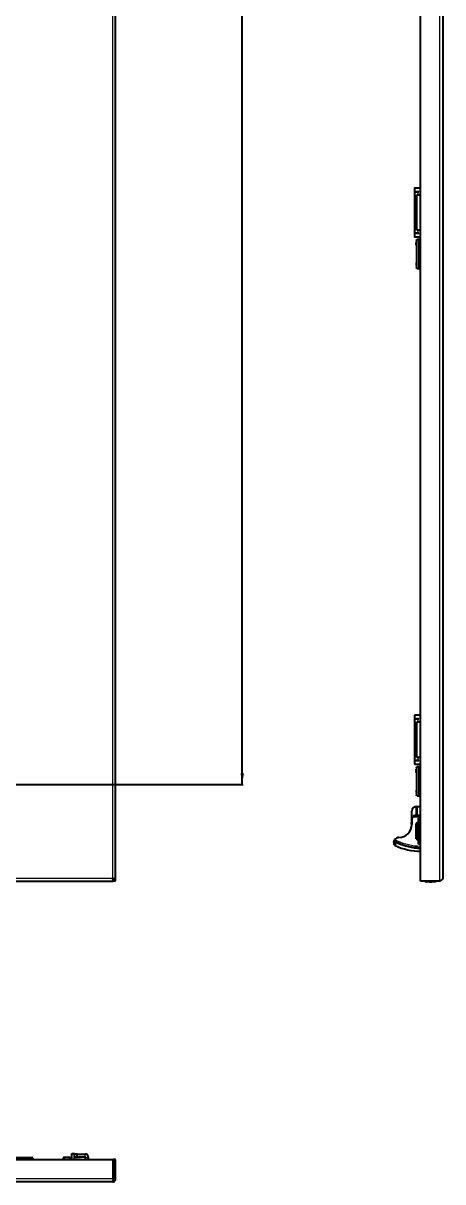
# Model space of a CAD drawing. Header units: millimetres. Extents: x -591 to 1706, y -1269 to 978.
# Drawn here: x 139 to 517, y -1249 to -205 of the extents above; entities that cross this region are included whole.
import ezdxf

# ---------------------------------------------------------------- set-up
doc = ezdxf.new("R2010")
doc.units = ezdxf.units.MM
doc.layers.add('FORMAT', color=7, linetype='Continuous')
doc.styles.add('SLDTEXTSTYLE0', font='TXT', dxfattribs={"width": 0.75})
doc.dimstyles.new('SLDDIMSTYLE0', dxfattribs={"dimtxt": 20, "dimasz": 10, "dimexe": 0, "dimexo": 0.0625, "dimgap": 5, "dimtad": 2, "dimdec": 1, "dimrnd": 1e-09, "dimzin": 12, "dimdsep": 46, "dimtxsty": 'SLDTEXTSTYLE0', "dimsah": 1, "dimcen": 0.09, "dimadec": 0, "dimazin": 3, "dimtfac": 1, "dimtofl": 0, "dimtmove": 0, "dimatfit": 3, "dimfxl": 0, "dimfrac": 2, "dimtolj": 1, "dimtzin": 12, "dimarcsym": 0})

# ---------------------------------------------------------------- blocks, each defined once
blk = doc.blocks.new('_D_3')
at = {"layer": 'FORMAT'}
for p, q in [((130.6, 690.4), (337.6, 690.4)), ((336.6, -890.6), (336.6, 690.4)), ((130.6, -890.6), (337.6, -890.6))]:
    blk.add_line(p, q, dxfattribs=at)
for points in [[(336.6, 690.4), (335.1, 680.4), (338.2, 680.4)], [(336.6, -890.6), (338.2, -880.6), (335.1, -880.6)]]:
    blk.add_solid(points, dxfattribs=at)
at = {"layer": 'FORMAT', "insert": (310.8, -129.7), "char_height": 20, "attachment_point": 1, "rotation": 90, "style": 'SLDTEXTSTYLE0'}
blk.add_mtext('1581', dxfattribs=at)

msp = doc.modelspace()

# ---------------------------------------------------------------- linework, layer by layer
at = {"color": 8, "linetype": 'Continuous', "lineweight": 18}
for p, q in [((220.01, -975.04), (220.01, 774.76)), ((514.67, -977.64), (514.67, 777.36)), ((495.22, -356.44), (495.22, -356.14)), ((495.22, -359.14), (495.22, -356.44)), ((496.77, -391.14), (496.77, -359.14)), ((495.22, -393.84), (495.22, -391.14)), ((495.22, -394.14), (495.22, -393.84)), ((495.67, -400.14), (497.27, -400.14)), ((495.67, -425.14), (495.67, -400.14)), ((497.27, -425.14), (495.67, -425.14)), ((495.22, -831.44), (495.22, -831.14)), ((495.22, -834.14), (495.22, -831.44)), ((496.77, -866.14), (496.77, -834.14)), ((495.22, -868.84), (495.22, -866.14)), ((495.22, -869.14), (495.22, -868.84)), ((495.67, -875.14), (497.27, -875.14)), ((495.67, -900.14), (495.67, -875.14)), ((497.27, -900.14), (495.67, -900.14)), ((489.27, -914.49), (489.27, -914.49)), ((493.27, -918.49), (493.27, -917.99)), ((493.27, -917.99), (493.3, -917.99)), ((493.3, -917.99), (493.3, -910.49)), ((493.3, -918.49), (493.3, -917.99)), ((493.3, -917.99), (494.26, -917.99)), ((494.26, -910.49), (494.26, -917.99)), ((494.26, -917.99), (497.27, -917.99)), ((497.27, -919.99), (490.15, -919.99)), ((495.27, -923.64), (496.27, -923.64)), ((496.27, -922.64), (496.27, -923.64)), ((496.27, -923.64), (496.27, -941.64)), ((497.27, -923.64), (496.27, -923.64)), ((473.94, -940.39), (476.14, -941.3)), ((495.27, -941.64), (496.27, -941.64)), ((496.27, -941.64), (497.27, -941.64)), ((496.27, -942.64), (496.27, -941.64)), ((-368.79, -975.04), (220.01, -975.04)), ((501.41, -977.77), (511.13, -977.77)), ((501.52, -977.89), (511.02, -977.89)), ((147.11, -1227.56), (143.11, -1227.56)), ((147.11, -1226.56), (147.11, -1227.56)), ((147.11, -1228.56), (147.11, -1227.56)), ((148.11, -1227.56), (147.11, -1227.56)), ((176.16, -1226.51), (176.16, -1228.56)), ((181.81, -1228.51), (181.81, -1228.56)), ((185.56, -1223.51), (183.06, -1223.51)), ((195.06, -1226.01), (195.06, -1223.51)), ((195.56, -1226.51), (198.06, -1226.51)), ((220.31, -1245.96), (-369.09, -1245.96))]:
    msp.add_line(p, q, dxfattribs=at)
at = {"color": 7, "linetype": 'Continuous', "lineweight": 25}
for p, q in [((222.61, -977.64), (222.61, 777.36)), ((497.27, -977.64), (497.27, 777.36)), ((517.27, -179.14), (517.27, -975.04)), ((491.72, -353.64), (491.72, -355.64)), ((497.27, -353.14), (492.22, -353.14)), ((492.22, -356.14), (495.72, -356.14)), ((492.22, -356.14), (492.22, -356.44)), ((492.22, -393.84), (492.22, -356.44)), ((492.22, -356.44), (495.22, -356.44)), ((493.77, -359.14), (496.77, -359.14)), ((493.77, -391.14), (493.77, -359.14)), ((494.72, -356.14), (494.72, -356.44)), ((495.22, -356.44), (495.72, -356.44)), ((495.72, -356.44), (495.72, -356.14)), ((497.27, -359.14), (496.77, -359.14)), ((491.72, -394.64), (491.72, -396.64)), ((495.22, -393.84), (492.22, -393.84)), ((492.22, -393.84), (492.22, -394.14)), ((495.72, -394.14), (492.22, -394.14)), ((496.77, -391.14), (493.77, -391.14)), ((494.72, -393.84), (494.72, -394.14)), ((495.72, -393.84), (495.22, -393.84)), ((495.72, -394.14), (495.72, -393.84)), ((496.77, -391.14), (497.27, -391.14)), ((492.22, -397.14), (497.27, -397.14)), ((493.67, -400.14), (493.67, -425.14)), ((497.27, -399.64), (495.67, -399.64)), ((495.67, -425.64), (497.27, -425.64)), ((491.72, -828.64), (491.72, -830.64)), ((497.27, -828.14), (492.22, -828.14)), ((492.22, -831.14), (495.72, -831.14)), ((492.22, -831.14), (492.22, -831.44)), ((492.22, -868.84), (492.22, -831.44)), ((492.22, -831.44), (495.22, -831.44)), ((493.77, -834.14), (496.77, -834.14)), ((493.77, -866.14), (493.77, -834.14)), ((494.72, -831.14), (494.72, -831.44)), ((495.22, -831.44), (495.72, -831.44)), ((495.72, -831.44), (495.72, -831.14)), ((497.27, -834.14), (496.77, -834.14)), ((496.77, -866.14), (493.77, -866.14)), ((496.77, -866.14), (497.27, -866.14)), ((491.72, -869.64), (491.72, -871.64)), ((495.22, -868.84), (492.22, -868.84)), ((492.22, -868.84), (492.22, -869.14)), ((495.72, -869.14), (492.22, -869.14)), ((492.22, -872.14), (497.27, -872.14)), ((493.67, -875.14), (493.67, -900.14)), ((494.72, -868.84), (494.72, -869.14)), ((495.72, -868.84), (495.22, -868.84)), ((497.27, -874.64), (495.67, -874.64)), ((495.72, -869.14), (495.72, -868.84)), ((495.67, -900.64), (497.27, -900.64)), ((489.27, -920.43), (489.27, -914.49)), ((489.27, -920.43), (489.27, -914.49)), ((493.27, -910.49), (493.3, -910.49)), ((493.27, -910.49), (493.27, -910.49)), ((493.27, -918.49), (497.27, -918.49)), ((493.3, -910.49), (494.26, -910.49)), ((494.26, -910.49), (497.27, -910.49)), ((489.16, -924.65), (489.17, -924.65)), ((489.17, -922.82), (489.27, -922.82)), ((489.17, -922.96), (489.17, -924.51)), ((489.17, -922.96), (489.27, -922.96)), ((489.17, -924.51), (489.27, -924.51)), ((489.17, -924.64), (489.27, -924.64)), ((489.17, -924.72), (489.27, -924.72)), ((489.17, -924.85), (489.27, -924.85)), ((489.17, -925.85), (489.17, -924.85)), ((489.17, -925.85), (489.27, -925.85)), ((489.17, -926.35), (489.17, -925.85)), ((489.17, -926.35), (489.27, -926.35)), ((489.27, -922.49), (489.27, -920.43)), ((489.27, -922.49), (489.27, -926.75)), ((493.77, -925.14), (493.27, -925.64)), ((493.27, -939.64), (493.27, -925.64)), ((495.27, -925.14), (493.77, -925.14)), ((493.77, -925.14), (493.77, -940.14)), ((495.27, -920.99), (497.27, -920.99)), ((495.27, -923.64), (495.27, -920.99)), ((495.27, -941.64), (495.27, -923.64)), ((496.27, -922.64), (497.27, -922.64)), ((475.54, -942.68), (473.38, -941.78)), ((493.27, -939.64), (493.77, -940.14)), ((493.77, -940.14), (495.27, -940.14)), ((495.27, -944.29), (495.27, -941.64)), ((497.27, -944.29), (495.27, -944.29)), ((497.27, -942.64), (496.27, -942.64)), ((-369.09, -977.64), (220.31, -977.64)), ((220.31, -975.64), (220.31, -977.64)), ((222.61, -977.64), (220.61, -977.64)), ((514.67, -977.64), (497.27, -977.64)), ((-369.09, -1228.56), (220.31, -1228.56)), ((-236.89, -1226.56), (143.11, -1226.56)), ((143.11, -1226.56), (147.11, -1226.56)), ((143.11, -1227.56), (143.11, -1226.56)), ((143.11, -1228.56), (143.11, -1227.56)), ((148.11, -1227.56), (148.11, -1228.56)), ((175.56, -1228.56), (175.56, -1227.11)), ((181.56, -1226.51), (176.16, -1226.51)), ((181.56, -1228.56), (181.56, -1226.51)), ((183.06, -1228.51), (181.81, -1228.51)), ((183.06, -1223.01), (185.56, -1223.01)), ((183.06, -1223.51), (183.06, -1223.01)), ((183.06, -1228.56), (183.06, -1223.51)), ((185.56, -1223.01), (185.56, -1223.51)), ((185.56, -1228.56), (185.56, -1223.51)), ((186.06, -1223.51), (185.56, -1223.55)), ((191.01, -1228.51), (185.56, -1228.51)), ((188.06, -1223.51), (186.06, -1223.51)), ((186.06, -1226.01), (188.06, -1226.01)), ((188.06, -1226.01), (188.06, -1223.51)), ((188.06, -1223.51), (195.06, -1223.51)), ((188.06, -1226.01), (195.06, -1226.01)), ((191.06, -1228.56), (191.01, -1228.51)), ((191.01, -1228.56), (191.01, -1228.51)), ((195.56, -1228.56), (195.56, -1226.51)), ((198.06, -1228.56), (198.06, -1226.51)), ((220.31, -1245.96), (220.31, -1228.56)), ((222.61, -1228.56), (220.61, -1228.56)), ((220.61, -1245.96), (220.61, -1228.56)), ((222.61, -1245.96), (222.61, -1228.56)), ((220.01, -1248.56), (-368.79, -1248.56)), ((222.61, -1245.96), (220.61, -1245.96))]:
    msp.add_line(p, q, dxfattribs=at)
at = {"color": 7, "linetype": 'Continuous', "lineweight": 25, "flags": 128}
for points in [[(220.61, -1235.06), (220.47, -1234.81), (220.31, -1234.54)], [(220.31, -1243.58), (220.47, -1243.31), (220.61, -1243.06)]]:
    msp.add_lwpolyline(points, dxfattribs=at)
at = {"color": 8, "linetype": 'Continuous', "lineweight": 18, "flags": 128}
for points in [[(220.31, -1235.14), (220.6, -1235.73), (220.61, -1235.75)], [(220.61, -1242.38), (220.6, -1242.4), (220.31, -1242.99)]]:
    msp.add_lwpolyline(points, dxfattribs=at)
at = {"color": 7, "linetype": 'Continuous', "lineweight": 25}
for centre, radius, start, end in [((492.22, -353.64), 0.5, 90, 180), ((492.22, -355.64), 0.5, 180, 270), ((492.22, -394.64), 0.5, 90, 180), ((492.22, -396.64), 0.5, 180, 270), ((492.22, -828.64), 0.5, 90, 180), ((492.22, -830.64), 0.5, 180, 270), ((492.22, -869.64), 0.5, 90, 180), ((492.22, -871.64), 0.5, 180, 270), ((493.27, -914.49), 4, 90, 180), ((493.27, -914.49), 4, 90, 180), ((477.77, -926.75), 11.5, 270, 0), ((493.27, -922.49), 4, 141.31781, 180), ((496.27, -923.64), 1, 90, 180), ((477.77, -942.75), 4.5, 90, 148.43185), ((498.27, -892.59), 58.2, 245.70354, 269.01549), ((498.27, -892.59), 55, 245.58594, 268.9582), ((496.27, -941.64), 1, 180, 270), ((527.18, -977.71), 25.77, 179.86102, 180.13898), ((501.54, -977.77), 0.126, 180, 263.97442), ((506.27, -932.89), 45.25, 263.97442, 269.9984), ((506.27, -932.89), 45.25, 270.0016, 276.02558), ((511.01, -977.77), 0.126, 276.02558, 0), ((485.37, -977.71), 25.77, 359.86102, 0.13898), ((147.11, -1227.56), 1, 0, 90), ((176.16, -1227.11), 0.6, 90, 180), ((181.81, -1228.26), 0.25, 180, 270), ((186.06, -1226.51), 0.5, 90, 180), ((195.06, -1226.51), 3, 0, 90), ((195.06, -1226.51), 0.5, 0, 90), ((213.11, -1239.06), 7.5, 343.7398, 16.2602)]:
    msp.add_arc(centre, radius, start, end, dxfattribs=at)
at = {"color": 8, "linetype": 'Continuous', "lineweight": 18}
for centre, radius, start, end in [((493.27, -922.49), 4.5, 90, 152.71955), ((493.77, -918), 0.491, 271.15589, 1.11103), ((498.27, -892.59), 55.65, 245.60841, 268.97035), ((498.27, -892.59), 53.5, 245.55903, 268.92899)]:
    msp.add_arc(centre, radius, start, end, dxfattribs=at)
at = {"color": 7, "linetype": 'Continuous', "lineweight": 25}
for points, knots in [([(493.37, -402.14), (493.37, -402.09), (493.37, -402), (493.37, -401.91), (493.37, -401.82), (493.37, -401.69), (493.37, -401.66), (493.37, -401.64)], [0, 0, 0, 0, 0.12469266, 0.18718223, 0.24977336, 0.50003944, 1, 1, 1, 1]), ([(493.37, -402.35), (493.37, -402.35), (493.37, -402.35), (493.37, -402.34), (493.37, -402.32), (493.37, -402.3), (493.37, -402.26), (493.37, -402.22), (493.37, -402.18), (493.37, -402.15), (493.37, -402.14)], [0, 0, 0, 0, 0.1288253, 0.1801694, 0.2433966, 0.3698599, 0.4998642, 0.7496495, 0.8434763, 1, 1, 1, 1]), ([(493.37, -403.86), (493.37, -403.78), (493.37, -403.62), (493.37, -403.41), (493.37, -403.23), (493.37, -403.06), (493.37, -402.96), (493.37, -402.94), (493.37, -402.94)], [0, 0, 0, 0, 0.1250486, 0.2498861, 0.3708558, 0.4998199, 0.7496086, 1, 1, 1, 1]), ([(493.37, -404.7), (493.37, -404.7), (493.37, -404.68), (493.37, -404.6), (493.37, -404.5), (493.37, -404.37), (493.37, -404.16), (493.37, -403.98), (493.37, -403.86)], [0, 0, 0, 0, 0.25007, 0.3791813, 0.5004993, 0.6241696, 0.7508424, 1, 1, 1, 1]), ([(493.37, -420.59), (493.37, -420.59), (493.37, -420.6), (493.37, -420.69), (493.37, -420.79), (493.37, -420.92), (493.37, -421.13), (493.37, -421.31), (493.37, -421.43)], [0, 0, 0, 0, 0.2500695, 0.3795588, 0.5004992, 0.6245563, 0.7508428, 1, 1, 1, 1]), ([(493.37, -421.43), (493.37, -421.47), (493.37, -421.55), (493.37, -421.7), (493.37, -421.88), (493.37, -422.06), (493.37, -422.23), (493.37, -422.33), (493.37, -422.34), (493.37, -422.35)], [0, 0, 0, 0, 0.0626366, 0.1252782, 0.2500723, 0.3748405, 0.4999941, 0.7496958, 1, 1, 1, 1]), ([(493.37, -422.94), (493.37, -422.94), (493.37, -422.94), (493.37, -422.95), (493.37, -422.97), (493.37, -422.99), (493.37, -423.05), (493.37, -423.1), (493.37, -423.15)], [0, 0, 0, 0, 0.1310705, 0.1824367, 0.2437962, 0.3713877, 0.5004416, 1, 1, 1, 1]), ([(493.37, -423.15), (493.37, -423.17), (493.37, -423.23), (493.37, -423.31), (493.37, -423.37), (493.37, -423.46), (493.37, -423.59), (493.37, -423.62), (493.37, -423.64)], [0, 0, 0, 0, 0.0626863, 0.1251726, 0.1876279, 0.2501847, 0.5003136, 1, 1, 1, 1]), ([(493.37, -877.14), (493.37, -877.09), (493.37, -877), (493.37, -876.91), (493.37, -876.82), (493.37, -876.69), (493.37, -876.66), (493.37, -876.64)], [0, 0, 0, 0, 0.1246927, 0.1871822, 0.2497734, 0.5000394, 1, 1, 1, 1]), ([(493.37, -877.35), (493.37, -877.35), (493.37, -877.35), (493.37, -877.34), (493.37, -877.32), (493.37, -877.3), (493.37, -877.26), (493.37, -877.22), (493.37, -877.18), (493.37, -877.15), (493.37, -877.14)], [0, 0, 0, 0, 0.1288253, 0.1801694, 0.2433966, 0.3698599, 0.4998642, 0.7496495, 0.8434763, 1, 1, 1, 1]), ([(493.37, -878.86), (493.37, -878.78), (493.37, -878.62), (493.37, -878.41), (493.37, -878.23), (493.37, -878.06), (493.37, -877.96), (493.37, -877.94), (493.37, -877.94)], [0, 0, 0, 0, 0.12504855, 0.2498861, 0.37085579, 0.49981991, 0.74960864, 1, 1, 1, 1]), ([(493.37, -879.7), (493.37, -879.7), (493.37, -879.68), (493.37, -879.6), (493.37, -879.5), (493.37, -879.37), (493.37, -879.16), (493.37, -878.98), (493.37, -878.86)], [0, 0, 0, 0, 0.25007, 0.3791813, 0.5004993, 0.6241696, 0.7508424, 1, 1, 1, 1]), ([(493.37, -895.59), (493.37, -895.59), (493.37, -895.6), (493.37, -895.69), (493.37, -895.79), (493.37, -895.92), (493.37, -896.13), (493.37, -896.31), (493.37, -896.43)], [0, 0, 0, 0, 0.2500695, 0.3795588, 0.5004992, 0.6245563, 0.7508428, 1, 1, 1, 1]), ([(493.37, -896.43), (493.37, -896.47), (493.37, -896.55), (493.37, -896.7), (493.37, -896.88), (493.37, -897.06), (493.37, -897.23), (493.37, -897.33), (493.37, -897.34), (493.37, -897.35)], [0, 0, 0, 0, 0.06263661, 0.12527825, 0.25007232, 0.37484052, 0.49999408, 0.74969583, 1, 1, 1, 1]), ([(493.37, -897.94), (493.37, -897.94), (493.37, -897.94), (493.37, -897.95), (493.37, -897.97), (493.37, -897.99), (493.37, -898.05), (493.37, -898.1), (493.37, -898.15)], [0, 0, 0, 0, 0.1310705, 0.1824367, 0.2437962, 0.3713877, 0.5004416, 1, 1, 1, 1]), ([(493.37, -898.15), (493.37, -898.17), (493.37, -898.23), (493.37, -898.31), (493.37, -898.37), (493.37, -898.46), (493.37, -898.59), (493.37, -898.62), (493.37, -898.64)], [0, 0, 0, 0, 0.0626863, 0.1251726, 0.1876279, 0.2501847, 0.5003136, 1, 1, 1, 1]), ([(490.15, -919.99), (490.32, -919.81), (490.75, -919.33), (491.69, -918.75), (492.58, -918.52), (493.16, -918.49), (493.27, -918.49), (493.27, -918.49)], [0, 0, 0, 0, 0.1941403, 0.4852754, 0.8987792, 0.9967692, 1, 1, 1, 1]), ([(489.17, -922.82), (489.17, -922.82), (489.17, -922.82), (489.17, -922.86), (489.17, -922.91), (489.17, -922.94), (489.17, -922.96)], [0, 0, 0, 0, 0.2808356, 0.55925, 0.7791823, 1, 1, 1, 1]), ([(489.17, -924.51), (489.17, -924.53), (489.17, -924.57), (489.17, -924.62), (489.17, -924.64), (489.17, -924.64), (489.17, -924.64)], [0, 0, 0, 0, 0.2809531, 0.5593907, 0.7790729, 1, 1, 1, 1]), ([(489.17, -924.58), (489.17, -924.6), (489.17, -924.65), (489.17, -924.71), (489.17, -924.71), (489.17, -924.72)], [0, 0, 0, 0, 0.280801, 0.5596212, 1, 1, 1, 1]), ([(489.27, -922.42), (489.27, -922.42), (489.27, -922.42), (489.27, -922.42), (489.27, -922.4), (489.27, -922.32), (489.27, -921.98), (489.27, -921.35), (489.27, -920.76), (489.27, -920.43)], [0, 0, 0, 0, 0.0016702, 0.0038887, 0.0095313, 0.0343611, 0.1327508, 0.5262135, 1, 1, 1, 1]), ([(474.32, -945.63), (474.29, -945.6), (474.21, -945.51), (473.75, -944.87), (473.23, -943.67), (473.3, -942.5), (473.33, -942.02)], [0, 0, 0, 0, 0.1016514, 0.3451277, 0.7290479, 1, 1, 1, 1]), ([(473.38, -941.78), (473.37, -941.83), (473.35, -941.9), (473.33, -942), (473.33, -942.02)], [0, 0, 0, 0, 0.78940274, 1, 1, 1, 1]), ([(475.29, -943.28), (475.29, -943.27), (475.29, -943.27), (475.29, -943.26), (475.27, -943.22), (475.16, -943.13), (474.66, -942.81), (474.02, -942.43), (473.48, -942.11), (473.33, -942.02)], [0, 0, 0, 0, 0.0037482, 0.0086979, 0.0182752, 0.0547407, 0.1991768, 0.7745776, 1, 1, 1, 1]), ([(473.38, -941.78), (473.38, -941.76), (473.39, -941.73), (473.45, -941.48), (473.57, -941.12), (473.74, -940.73), (473.88, -940.49), (473.94, -940.39)], [0, 0, 0, 0, 0.21290028, 0.4257071, 0.64061263, 0.8533821, 1, 1, 1, 1]), ([(474.32, -945.63), (474.33, -945.59), (474.37, -945.49), (474.61, -944.92), (474.94, -944.13), (475.2, -943.5), (475.29, -943.28)], [0, 0, 0, 0, 0.2373508, 0.5299542, 0.8303306, 1, 1, 1, 1]), ([(475.54, -942.68), (475.55, -942.66), (475.56, -942.63), (475.66, -942.39), (475.81, -942.04), (475.98, -941.67), (476.09, -941.41), (476.13, -941.31), (476.14, -941.3)], [0, 0, 0, 0, 0.2146349, 0.4292693, 0.6439174, 0.8585946, 0.982146, 1, 1, 1, 1]), ([(220.01, -975.04), (220.06, -975.2), (220.11, -975.36), (220.21, -975.58), (220.26, -975.64), (220.31, -975.64)], [0, 0, 0, 0, 0.5, 0.5, 1, 1, 1, 1]), ([(220.01, -975.04), (220.04, -975.38), (220.06, -975.72), (220.11, -976.35), (220.14, -976.64), (220.19, -977.12), (220.21, -977.32), (220.26, -977.58), (220.29, -977.64), (220.31, -977.64)], [0, 0, 0, 0, 0.25, 0.25, 0.5, 0.5, 0.75, 0.75, 1, 1, 1, 1]), ([(220.61, -977.64), (220.61, -977.21), (220.55, -976.78), (220.32, -975.91), (220.17, -975.48), (220.01, -975.04)], [0, 0, 0, 0, 0.5, 0.5, 1, 1, 1, 1]), ([(222.61, -977.64), (222.61, -977.43), (222.54, -977.21), (222.28, -976.78), (222.09, -976.56), (221.61, -976.13), (221.32, -975.91), (220.69, -975.48), (220.35, -975.26), (220.01, -975.04)], [0, 0, 0, 0, 0.25, 0.25, 0.5, 0.5, 0.75, 0.75, 1, 1, 1, 1]), ([(517.27, -975.04), (517.27, -975.26), (517.2, -975.48), (516.94, -975.91), (516.75, -976.13), (516.27, -976.56), (515.98, -976.78), (515.35, -977.21), (515.01, -977.43), (514.67, -977.64)], [0, 0, 0, 0, 0.25, 0.25, 0.5, 0.5, 0.75, 0.75, 1, 1, 1, 1]), ([(220.01, -1246.56), (220.17, -1246.56), (220.32, -1246.5), (220.55, -1246.27), (220.61, -1246.12), (220.61, -1245.96)], [0, 0, 0, 0, 0.5, 0.5, 1, 1, 1, 1]), ([(220.01, -1248.56), (220.18, -1248.56), (220.35, -1248.54), (220.69, -1248.48), (220.85, -1248.43), (221.17, -1248.3), (221.32, -1248.22), (221.6, -1248.03), (221.73, -1247.92), (221.97, -1247.68), (222.08, -1247.55), (222.27, -1247.26), (222.35, -1247.11), (222.54, -1246.64), (222.61, -1246.3), (222.61, -1245.96)], [0, 0, 0, 0, 0.125, 0.125, 0.25, 0.25, 0.375, 0.375, 0.5, 0.5, 0.625, 0.625, 0.75, 0.75, 1, 1, 1, 1]), ([(220.31, -1245.96), (220.29, -1246.3), (220.26, -1246.64), (220.21, -1247.27), (220.19, -1247.56), (220.14, -1248.04), (220.11, -1248.23), (220.06, -1248.49), (220.04, -1248.56), (220.01, -1248.56)], [0, 0, 0, 0, 0.25, 0.25, 0.5, 0.5, 0.75, 0.75, 1, 1, 1, 1])]:
    msp.add_open_spline(points, degree=3, knots=knots, dxfattribs=at)
for points in [[(493.67, -400.14), (493.68, -400.08), (493.69, -399.95), (493.81, -399.78), (493.98, -399.67), (494.11, -399.65), (494.17, -399.64)], [(495.67, -399.64), (495.48, -399.64), (495.08, -399.64), (494.59, -399.64), (494.24, -399.64), (494.19, -399.64), (494.17, -399.64)], [(494.17, -425.64), (494.11, -425.64), (493.98, -425.62), (493.81, -425.51), (493.69, -425.34), (493.68, -425.21), (493.67, -425.14)], [(494.17, -425.64), (494.19, -425.64), (494.24, -425.64), (494.59, -425.64), (495.08, -425.64), (495.48, -425.64), (495.67, -425.64)], [(493.67, -875.14), (493.68, -875.08), (493.69, -874.95), (493.81, -874.78), (493.98, -874.67), (494.11, -874.65), (494.17, -874.64)], [(495.67, -874.64), (495.48, -874.64), (495.08, -874.64), (494.59, -874.64), (494.24, -874.64), (494.19, -874.64), (494.17, -874.64)], [(494.17, -900.64), (494.11, -900.64), (493.98, -900.62), (493.81, -900.51), (493.69, -900.34), (493.68, -900.21), (493.67, -900.14)], [(494.17, -900.64), (494.19, -900.64), (494.24, -900.64), (494.59, -900.64), (495.08, -900.64), (495.48, -900.64), (495.67, -900.64)]]:
    msp.add_open_spline(points, degree=3, dxfattribs=at)
at = {"color": 8, "linetype": 'Continuous', "lineweight": 18}
for points in [[(495.67, -400.14), (495.41, -400.14), (494.89, -400.14), (494.23, -400.14), (493.76, -400.14), (493.7, -400.14), (493.67, -400.14)], [(495.67, -399.64), (495.67, -399.65), (495.67, -399.67), (495.67, -399.78), (495.67, -399.95), (495.67, -400.08), (495.67, -400.14)], [(493.67, -425.14), (493.7, -425.14), (493.76, -425.14), (494.23, -425.14), (494.89, -425.14), (495.41, -425.14), (495.67, -425.14)], [(495.67, -425.14), (495.67, -425.21), (495.67, -425.34), (495.67, -425.51), (495.67, -425.62), (495.67, -425.64), (495.67, -425.64)], [(495.67, -875.14), (495.41, -875.14), (494.89, -875.14), (494.23, -875.14), (493.76, -875.14), (493.7, -875.14), (493.67, -875.14)], [(495.67, -874.64), (495.67, -874.65), (495.67, -874.67), (495.67, -874.78), (495.67, -874.95), (495.67, -875.08), (495.67, -875.14)], [(493.67, -900.14), (493.7, -900.14), (493.76, -900.14), (494.23, -900.14), (494.89, -900.14), (495.41, -900.14), (495.67, -900.14)], [(495.67, -900.14), (495.67, -900.21), (495.67, -900.34), (495.67, -900.51), (495.67, -900.62), (495.67, -900.64), (495.67, -900.64)]]:
    msp.add_open_spline(points, degree=3, dxfattribs=at)

# ---------------------------------------------------------------- dimensions: what is measured, and where the dimension line sits
at = {"layer": 'FORMAT'}
dim = msp.add_linear_dim(base=(336.62, 690.36), p1=(130.61, -890.64), p2=(130.61, 690.36), angle=90, dimstyle='SLDDIMSTYLE0', dxfattribs=at)
dim.commit()
dim.dimension.update_dxf_attribs({"geometry": '_D_3', "text_midpoint": (336.62, -100.14), "dimtype": 160})

doc.saveas('drawing.dxf')
